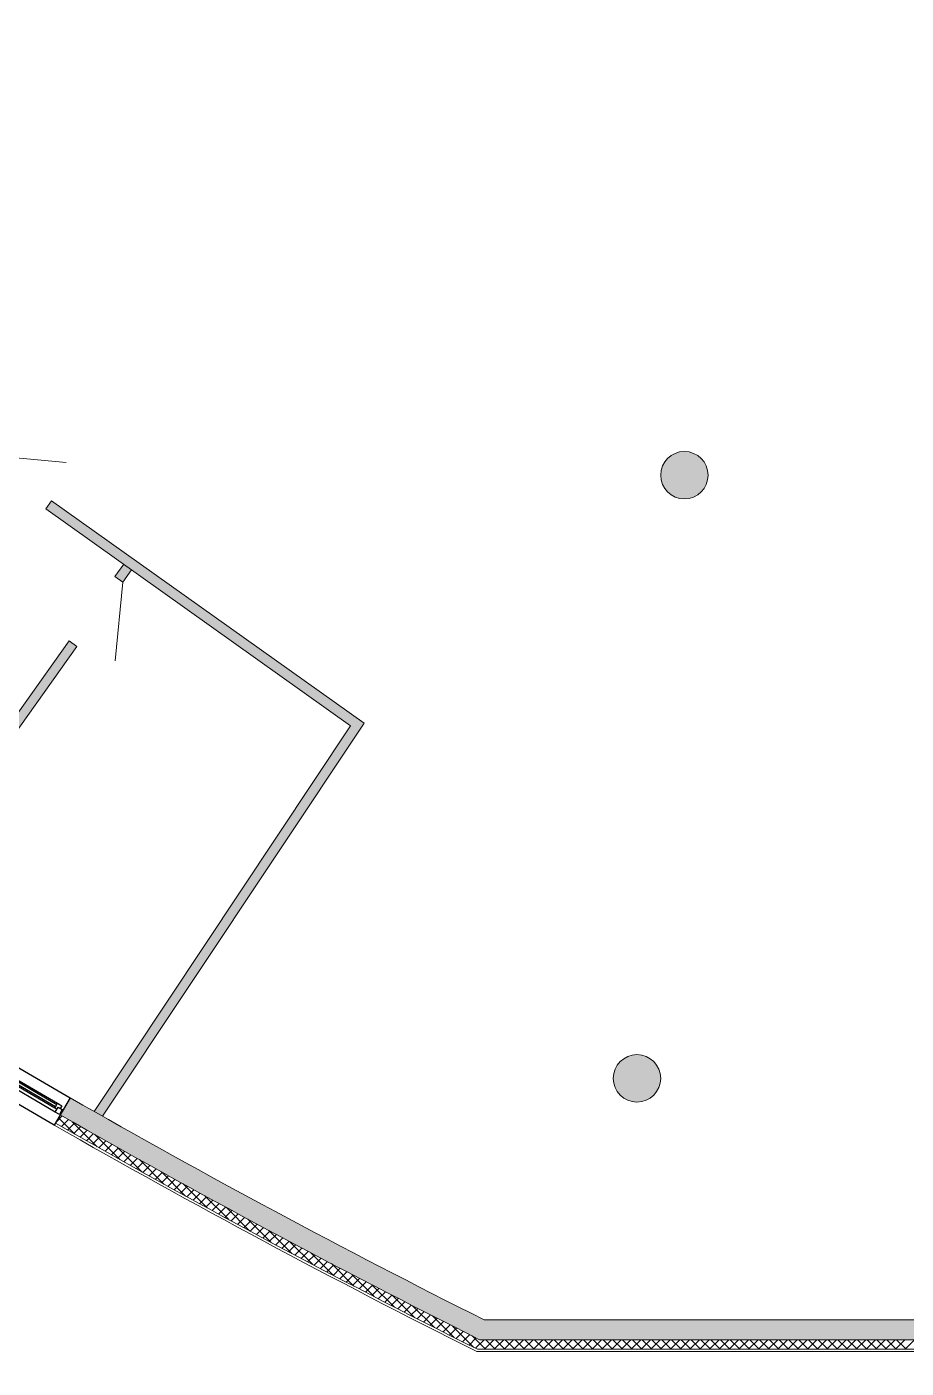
# Model space of a CAD drawing. Header units: millimetres. Extents: x 72919 to 485785, y -53256 to 338519.
# Drawn here: x 208664 to 219787, y 34315 to 51275 of the extents above; entities that cross this region are included whole.
import ezdxf

# ---------------------------------------------------------------- set-up
doc = ezdxf.new("R2010")
doc.units = ezdxf.units.MM
for name, color, linetype, lineweight in [('door', 177, 'Continuous', 9), ('gr', 251, 'Continuous', 40), ('wall', 5, 'Continuous', 40)]:
    doc.layers.add(name, color=color, linetype=linetype, lineweight=lineweight)

# ---------------------------------------------------------------- blocks, each defined once
blk = doc.blocks.new('Откосы  по обваловке')
at = {"layer": 'gr', "lineweight": 18, "flags": 128}
blk.add_lwpolyline([(34957.418, 32843.415), (34951.36, 32861.941), (34949.644, 32867.202), (34948.75, 32870.241, -0.169619), (34952.387, 32922.108, -0.169619)], format="xyb", dxfattribs=at)

msp = doc.modelspace()

# ---------------------------------------------------------------- hatches: boundary and pattern name
at = {"ltscale": 500, "true_color": 0x000000}
h = msp.add_hatch(color=18, dxfattribs=at)
h.dxf.hatch_style = 1
edge = h.paths.add_edge_path()
edge.add_line((207645.8829, 41119.88991), (207567.25287, 41011.66742))
edge.add_arc((207588.0441, 40997.07685), 25.4, 126.041163017, 144.940132715, ccw=False)
edge.add_line((207573.09959, 41017.61515), (209297.13862, 43440.22681))
edge.add_line((209297.13862, 43440.22681), (209199.36863, 43509.80432))
edge.add_line((209199.36863, 43509.80432), (207548.11291, 41189.46742))
edge.add_line((207548.11291, 41189.46742), (207549.74241, 41188.30779))
edge.add_line((207549.74241, 41188.30779), (207564.10815, 41178.08448))
edge.add_line((207564.10815, 41178.08448), (207572.25926, 41172.28379))
edge.add_line((207572.25926, 41172.28379), (207594.98886, 41156.10838))
edge.add_line((207594.98886, 41156.10838), (207606.87446, 41147.65006))
edge.add_line((207606.87446, 41147.65006), (207645.8829, 41119.88991))
h.paths.add_polyline_path([(209987.0535, 44409.69201), (209889.28352, 44479.26952), (209779.01287, 44324.31771), (209876.78286, 44254.74021)], flags=17)
h.paths.add_polyline_path([(208976.15335, 45282.51518), (208903.67678, 45180.67144), (212758.32617, 42437.53018), (209512.50172, 37559.54353), (209623.00508, 37499.97005), (212929.50056, 42469.13613)])
h.paths.add_polyline_path([(206627.20237, 46954.13396), (205098.42014, 44942.60786), (205197.93988, 44866.97175), (206653.42291, 46782.05294), (208088.92688, 45760.48398), (208163.0457, 45861.15902)])
h = msp.add_hatch(color=18, dxfattribs=at)
h.dxf.hatch_style = 1
edge = h.paths.add_edge_path()
edge.add_arc((216981.82697, 45608.34656), 300, 0, 360)
h = msp.add_hatch(color=18, dxfattribs=at)
h.dxf.hatch_style = 1
edge = h.paths.add_edge_path()
edge.add_arc((216381.61488, 37981.92896), 300, 0, 360)
h = msp.add_hatch(color=18, dxfattribs=at)
h.dxf.hatch_style = 1
edge = h.paths.add_edge_path()
edge.add_arc((216381.61488, 37981.92896), 300, 0, 360)
h = msp.add_hatch(color=18, dxfattribs=at)
h.dxf.hatch_style = 1
edge = h.paths.add_edge_path()
edge.add_line((214391.11972, 34674.99944), (214453.87164, 34924.99944))
edge.add_arc((262027.18495, 130026.23548), 106336.56584, 240.2137127251, 243.4240112541, ccw=False)
edge.add_line((209202.76656, 37738.39199), (209084.70141, 37518.02724))
edge.add_arc((263010.43379, 131794.99944), 108610, 240.2307621021, 243.4069618771)
h = msp.add_hatch(color=18, dxfattribs=at)
h.dxf.hatch_style = 1
h.paths.add_polyline_path([(214453.87164, 34924.99944), (214391.11972, 34674.99944), (245480.76167, 34674.99944), (245480.76167, 34924.99944), (245250.76166, 34924.99944), (245250.76166, 36574.99944), (245495.76166, 36574.99944), (245495.76166, 36824.99944), (245000.76166, 36824.99944), (245000.76166, 34924.99944)])

# ---------------------------------------------------------------- linework, layer by layer
at = {"color": 18, "ltscale": 500, "true_color": 0x000000}
for p, q in [((209024.23358, 37553.29255), (207590.17946, 38389.40785)), ((209018.46429, 37602.95859), (207636.24346, 38408.85285)), ((209028.53797, 37620.23635), (207646.31714, 38426.13061)), ((209043.64849, 37646.15299), (207661.42765, 38452.04725)), ((207671.50133, 38469.32501), (209053.72217, 37663.43075))]:
    msp.add_line(p, q, dxfattribs=at)
for points in [[(415650.43379, 180914.99944, 0.4142135624), (336810.43379, 259754.99944), (221610.43379, 259754.99944, 0.4142135624), (142770.43379, 180914.99944), (142770.43379, 104414.99944, 0.4142135624), (221610.43379, 25574.99944), (336810.43379, 25574.99944, 0.4142135624), (415650.43379, 104414.99944)], [(414950.43379, 180914.99944, 0.4142135624), (336810.43379, 259054.99944), (221610.43379, 259054.99944, 0.4142135624), (143470.43379, 180914.99944), (143470.43379, 104414.99944, 0.4142135624), (221610.43379, 26274.99944), (336810.43379, 26274.99944, 0.4142135624), (414950.43379, 104414.99944)]]:
    msp.add_lwpolyline(points, format="xyb", close=True, dxfattribs=at)
msp.add_lwpolyline([(169590.89326, 46106.96395, 0.1815982494), (220836.93977, 26278.82788, 0.1815982494)], format="xyb", dxfattribs=at)
for points in [[(209210.62672, 37734.00668), (209009.15315, 37388.45147), (207454.15471, 38295.08252), (207655.62828, 38640.63772)], [(209076.06686, 37523.07151), (209024.23358, 37553.29255), (209059.49145, 37613.76471), (209111.32473, 37583.54368)]]:
    msp.add_lwpolyline(points, close=True, dxfattribs=at)
msp.add_lwpolyline([(209044.38093, 37587.84807), (209018.46429, 37602.95859), (209053.72217, 37663.43075), (209105.55545, 37633.20971), (209085.40809, 37598.65419)], dxfattribs=at)
at = {"layer": 'door', "ltscale": 100}
for p, q in [((208164.68714, 45859.9909), (209160.18753, 45765.23346)), ((209876.78286, 44254.74021), (209782.02541, 43259.23982))]:
    msp.add_line(p, q, dxfattribs=at)
at = {"layer": 'wall', "color": 18, "lineweight": 18, "ltscale": 0.007407, "true_color": 0x000000}
for p, q in [((212758.32617, 42437.53018), (208903.67678, 45180.67144)), ((209513.68123, 37561.31616), (212758.32617, 42437.53018)), ((209622.69886, 37499.50984), (212929.50056, 42469.13613)), ((209210.62672, 37734.00668), (209084.70141, 37518.02724)), ((245000.76166, 34924.99944), (214450.23712, 34924.99944)), ((214464.16025, 34554.99944), (214296.97159, 34722.18811)), ((214391.11972, 34674.99944), (245485.76167, 34674.99944))]:
    msp.add_line(p, q, dxfattribs=at)
for points in [[(212929.50056, 42469.13613), (208976.15335, 45282.51518), (208903.67678, 45180.67144)], [(209987.0535, 44409.69201), (209876.78286, 44254.74021), (209779.01287, 44324.31771), (209889.28352, 44479.26952)], [(207548.11291, 41189.46742), (209199.36863, 43509.80432), (209297.13862, 43440.22681), (206718.97072, 39817.39721)], [(209416.93469, 37190.82535), (209504.98029, 37278.87095)], [(209495.95612, 37146.10309), (209584.02212, 37234.16909)], [(209838.56415, 36953.20918), (209523.23277, 37268.54057)], [(209733.3545, 37012.27041), (209821.48217, 37100.39809)], [(210289.23799, 36701.9481), (210377.51225, 36790.22235)], [(210608.11798, 36525.85334), (210696.47769, 36614.21305)], [(210687.97842, 36481.97009), (210776.35969, 36570.35136)], [(211007.98313, 36307.00006), (211096.45142, 36395.46834)], [(211168.32386, 36219.85341), (211256.83612, 36308.36567)], [(211752.91473, 35905.06441), (211458.80335, 36199.17579)], [(211570.16529, 36002.97641), (211658.78888, 36091.6)], [(211650.70356, 35959.771), (211739.34966, 36048.41709)], [(211973.42473, 35787.51741), (212062.16164, 35876.25432)], [(212541.56176, 35487.64845), (212255.28802, 35773.92218)], [(212800.61741, 35352.33648), (212516.81608, 35636.13781)], [(212540.38057, 35488.26745), (212629.27952, 35577.1664)], [(213057.84103, 35218.85654), (212776.44713, 35500.25044)], [(212947.06563, 35276.23407), (213036.08278, 35365.25122)], [(213191.76603, 35149.70342), (213280.85509, 35238.79248)], [(213273.44801, 35107.64171), (213362.5612, 35196.7549)], [(213436.985, 35023.69132), (213526.14671, 35112.85304)], [(213818.96708, 34828.96156), (213544.43255, 35103.49608)], [(213846.83907, 34814.82696), (213936.12356, 34904.11145)], [(214011.18634, 34731.68686), (214100.52053, 34821.02105)], [(214258.14307, 34607.41253), (214347.55245, 34696.82191)], [(214391.11972, 34674.99944), (245485.76167, 34674.99944)], [(214453.21736, 34554.99944), (214573.21736, 34674.99944)], [(214587.90394, 34554.99944), (214467.90394, 34674.99944)], [(214711.64763, 34554.99944), (214591.64763, 34674.99944)], [(214700.70473, 34554.99944), (214820.70473, 34674.99944)], [(214835.39131, 34554.99944), (214715.39131, 34674.99944)], [(214824.44842, 34554.99944), (214944.44842, 34674.99944)], [(214959.135, 34554.99944), (214839.135, 34674.99944)], [(214948.19211, 34554.99944), (215068.19211, 34674.99944)], [(215082.87869, 34554.99944), (214962.87869, 34674.99944)], [(215071.93579, 34554.99944), (215191.93579, 34674.99944)], [(215330.36606, 34554.99944), (215210.36606, 34674.99944)], [(215319.42317, 34554.99944), (215439.42317, 34674.99944)], [(215454.10975, 34554.99944), (215334.10975, 34674.99944)], [(215443.16685, 34554.99944), (215563.16685, 34674.99944)], [(215577.85343, 34554.99944), (215457.85343, 34674.99944)], [(215566.91054, 34554.99944), (215686.91054, 34674.99944)], [(215690.65423, 34554.99944), (215810.65423, 34674.99944)], [(215825.34081, 34554.99944), (215705.34081, 34674.99944)], [(215814.39791, 34554.99944), (215934.39791, 34674.99944)], [(215949.08449, 34554.99944), (215829.08449, 34674.99944)], [(216072.82818, 34554.99944), (215952.82818, 34674.99944)], [(216061.88529, 34554.99944), (216181.88529, 34674.99944)], [(216196.57187, 34554.99944), (216076.57187, 34674.99944)], [(216185.62897, 34554.99944), (216305.62897, 34674.99944)], [(216309.37266, 34554.99944), (216429.37266, 34674.99944)], [(216444.05924, 34554.99944), (216324.05924, 34674.99944)], [(216433.11635, 34554.99944), (216553.11635, 34674.99944)], [(216567.80293, 34554.99944), (216447.80293, 34674.99944)], [(216556.86003, 34554.99944), (216676.86003, 34674.99944)], [(216680.60372, 34554.99944), (216800.60372, 34674.99944)], [(216815.2903, 34554.99944), (216695.2903, 34674.99944)], [(216804.34741, 34554.99944), (216924.34741, 34674.99944)], [(216928.09109, 34554.99944), (217048.09109, 34674.99944)], [(217175.57847, 34554.99944), (217295.57847, 34674.99944)], [(217310.26505, 34554.99944), (217190.26505, 34674.99944)], [(217434.00873, 34554.99944), (217314.00873, 34674.99944)], [(217423.06584, 34554.99944), (217543.06584, 34674.99944)], [(217557.75242, 34554.99944), (217437.75242, 34674.99944)], [(217546.80953, 34554.99944), (217666.80953, 34674.99944)], [(217681.49611, 34554.99944), (217561.49611, 34674.99944)], [(217794.2969, 34554.99944), (217914.2969, 34674.99944)], [(217918.04059, 34554.99944), (218038.04059, 34674.99944)], [(218052.72717, 34554.99944), (217932.72717, 34674.99944)], [(218041.78427, 34554.99944), (218161.78427, 34674.99944)], [(218165.52796, 34554.99944), (218285.52796, 34674.99944)], [(218300.21454, 34554.99944), (218180.21454, 34674.99944)], [(218289.27165, 34554.99944), (218409.27165, 34674.99944)], [(218423.95823, 34554.99944), (218303.95823, 34674.99944)], [(218413.01533, 34554.99944), (218533.01533, 34674.99944)], [(218536.75902, 34554.99944), (218656.75902, 34674.99944)], [(218671.4456, 34554.99944), (218551.4456, 34674.99944)], [(218660.50271, 34554.99944), (218780.50271, 34674.99944)], [(218784.24639, 34554.99944), (218904.24639, 34674.99944)], [(218918.93297, 34554.99944), (218798.93297, 34674.99944)], [(219042.67666, 34554.99944), (218922.67666, 34674.99944)], [(219155.47745, 34554.99944), (219275.47745, 34674.99944)], [(219290.16404, 34554.99944), (219170.16404, 34674.99944)], [(219279.22114, 34554.99944), (219399.22114, 34674.99944)], [(219537.65141, 34554.99944), (219417.65141, 34674.99944)], [(219526.70851, 34554.99944), (219646.70851, 34674.99944)], [(219661.3951, 34554.99944), (219541.3951, 34674.99944)], [(219650.4522, 34554.99944), (219770.4522, 34674.99944)], [(245485.76167, 34524.99944), (214355.68376, 34524.99944)], [(245485.76167, 34554.99944), (214362.76889, 34554.99944)]]:
    msp.add_lwpolyline(points, dxfattribs=at)
at = {"layer": 'wall', "color": 18, "lineweight": 18, "ltscale": 0.007407, "true_color": 0x000000, "extrusion": (0.868032, -0.496508, 0), "elevation": 162864.24349}
for points in [[(136259.07802, 0), (136379.07802, 0)], [(136229.07802, 0), (136259.07802, 0)]]:
    msp.add_lwpolyline(points, dxfattribs=at)
at = {"layer": 'wall', "color": 18, "lineweight": 18, "ltscale": 0.007407, "true_color": 0x000000, "extrusion": (0.707107, -0.707107, 0)}
for points, elevation in [([(174268.71731, 0), (174382.3049, 0)], 121344.74981), ([(174281.79276, 0), (174406.19366, 0)], 121432.24981), ([(174305.73163, 0), (174430.16096, 0)], 121519.74981), ([(174329.74899, 0), (174454.20687, 0)], 121607.24981), ([(174353.84491, 0), (174478.33143, 0)], 121694.74981), ([(174426.60448, 0), (174551.17758, 0)], 121957.24981), ([(174451.01513, 0), (174575.6173, 0)], 122044.74981), ([(174500.07295, 0), (174624.73359, 0)], 122219.74981), ([(174524.72023, 0), (174649.41027, 0)], 122307.24981), ([(174549.4465, 0), (174674.16604, 0)], 122394.74981), ([(174574.25181, 0), (174699.00097, 0)], 122482.24981), ([(174599.13623, 0), (174723.9151, 0)], 122569.74981), ([(174624.09979, 0), (174748.9085, 0)], 122657.24981), ([(174674.26463, 0), (174799.13333, 0)], 122832.24981), ([(174699.46601, 0), (174824.36487, 0)], 122919.74981), ([(174724.74678, 0), (174849.6759, 0)], 123007.24981), ([(174801.06596, 0), (174926.08655, 0)], 123269.74981), ([(174826.66485, 0), (174951.71614, 0)], 123357.24981), ([(174852.34341, 0), (174977.42552, 0)], 123444.74981), ([(174903.93979, 0), (175029.08388, 0)], 123619.74981), ([(174955.85559, 0), (175081.06209, 0)], 123794.74981), ([(174981.93342, 0), (175107.1713, 0)], 123882.24981), ([(175008.09128, 0), (175133.36064, 0)], 123969.74981), ([(175034.32923, 0), (175159.6302, 0)], 124057.24981), ([(175113.52425, 0), (175238.9207, 0)], 124319.74981), ([(175140.08318, 0), (175265.51168, 0)], 124407.24981), ([(175166.72251, 0), (175292.18318, 0)], 124494.74981), ([(175220.24261, 0), (175345.76795, 0)], 124669.74981), ([(175247.1235, 0), (175372.68135, 0)], 124757.24981), ([(175274.08505, 0), (175399.67552, 0)], 124844.74981), ([(175301.1273, 0), (175426.7505, 0)], 124932.24981), ([(175328.25032, 0), (175453.90638, 0)], 125019.74981), ([(175355.45418, 0), (175481.14321, 0)], 125107.24981), ([(175410.10466, 0), (175535.85997, 0)], 125282.24981), ([(175437.55141, 0), (175563.34003, 0)], 125369.74981), ([(175465.07925, 0), (175590.9013, 0)], 125457.24981), ([(175492.68825, 0), (175618.54385, 0)], 125544.74981), ([(175548.14997, 0), (175674.07302, 0)], 125719.74981), ([(175576.00283, 0), (175701.95977, 0)], 125807.24981), ([(175660.05016, 0), (175786.1095, 0)], 126069.74981), ([(175716.48969, 0), (175842.61789, 0)], 126244.74981), ([(175744.83204, 0), (175870.99485, 0)], 126332.24981), ([(175773.25621, 0), (175899.45374, 0)], 126419.74981), ([(175801.76227, 0), (175927.99464, 0)], 126507.24981), ([(175859.0203, 0), (175985.32272, 0)], 126682.24981), ([(176003.60312, 0), (176157.6043, 0)], 127119.74981), ([(176162.89867, 0), (176332.6043, 0)], 127294.74981), ([(176600.39867, 0), (176770.1043, 0)], 127732.24981), ([(177125.39867, 0), (177295.1043, 0)], 128257.24981), ([(177912.89867, 0), (178082.6043, 0)], 129044.74981), ([(178087.89867, 0), (178257.6043, 0)], 129219.74981), ([(178350.39867, 0), (178520.1043, 0)], 129482.24981), ([(179225.39867, 0), (179395.1043, 0)], 130357.24981), ([(179312.89867, 0), (179482.6043, 0)], 130444.74981), ([(179575.39867, 0), (179745.1043, 0)], 130707.24981), ([(179837.89867, 0), (180007.6043, 0)], 130969.74981)]:
    msp.add_lwpolyline(points, dxfattribs=dict(at, elevation=elevation))
at = {"layer": 'wall', "color": 18, "lineweight": 18, "ltscale": 0.007407, "true_color": 0x000000, "extrusion": (-0.707107, -0.707107, 0)}
for points, elevation in [([(121619.56807, 0), (121327.21037, 0)], -174333.13647), ([(122863.08455, 0), (122426.38719, 0)], -174683.13647), ([(123165.38234, 0), (122733.09311, 0)], -174770.63647), ([(123760.38778, 0), (123336.51828, 0)], -174945.63647), ([(124053.2779, 0), (123633.43287, 0)], -175033.13647), ([(124630.25718, 0), (124218.11927, 0)], -175208.13647), ([(124914.50438, 0), (124506.05959, 0)], -175295.63647), ([(126024.89474, 0), (125630.26032, 0)], -175645.63647), ([(126296.17321, 0), (125904.77117, 0)], -175733.13647), ([(126831.5721, 0), (126446.39574, 0)], -175908.13647), ([(127095.8042, 0), (126713.62754, 0)], -175995.63647), ([(127739.98761, 0), (127570.28198, 0)], -176608.13647), ([(128089.98761, 0), (127920.28198, 0)], -176958.13647), ([(128527.48761, 0), (128357.78198, 0)], -177395.63647), ([(128789.98761, 0), (128620.28198, 0)], -177658.13647), ([(128964.98761, 0), (128795.28198, 0)], -177833.13647), ([(129052.48761, 0), (128882.78198, 0)], -177920.63647), ([(129839.98761, 0), (129670.28198, 0)], -178708.13647), ([(130277.48761, 0), (130107.78198, 0)], -179145.63647), ([(130714.98761, 0), (130545.28198, 0)], -179583.13647)]:
    msp.add_lwpolyline(points, dxfattribs=dict(at, elevation=elevation))
at = {"layer": 'wall', "color": 18, "lineweight": 18, "ltscale": 0.007407, "true_color": 0x000000, "extrusion": (0.707107, 0.707107, 0)}
for points, elevation in [([(-121935.8144, 0), (-121485.01205, 0)], 174420.63647), ([(-122557.46056, 0), (-122116.21353, 0)], 174595.63647), ([(-123464.45225, 0), (-123036.43675, 0)], 174858.13647), ([(-129139.98761, 0), (-128970.28198, 0)], 178008.13647), ([(-129577.48761, 0), (-129407.78198, 0)], 178445.63647), ([(-129664.98761, 0), (-129495.28198, 0)], 178533.13647), ([(-130102.48761, 0), (-129932.78198, 0)], 178970.63647), ([(-130539.98761, 0), (-130370.28198, 0)], 179408.13647), ([(-130977.48761, 0), (-130807.78198, 0)], 179845.63647)]:
    msp.add_lwpolyline(points, dxfattribs=dict(at, elevation=elevation))
at = {"layer": 'wall', "color": 18, "lineweight": 18, "ltscale": 0.007407, "true_color": 0x000000, "extrusion": (-0.707107, 0.707107, 0)}
for points, elevation in [([(-175916.60668, 0), (-176042.97963, 0)], -126857.24981), ([(-175945.52318, 0), (-176071.93157, 0)], -126944.74981)]:
    msp.add_lwpolyline(points, dxfattribs=dict(at, elevation=elevation))
at = {"layer": 'wall', "color": 18, "lineweight": 18, "ltscale": 0.007407, "true_color": 0x000000}
for centre in [(216981.86708, 45605.35012), (216381.65499, 37978.93252), (216381.65499, 37978.93252)]:
    msp.add_circle(centre, 300, dxfattribs=at)
for centre, radius, start, end in [((263010.43379, 131794.99944), 108360, 240.2318575337, 243.3757409985), ((263010.43378, 131794.99944), 108610, 240.2307621149, 243.4069618613), ((263010.43379, 131794.99944), 108610, 240.2307621149, 243.4069618613), ((263010.43378, 131794.99944), 108730, 240.2307621149, 243.4219097164)]:
    msp.add_arc(centre, radius, start, end, dxfattribs=at)
at = {"layer": 'wall', "color": 18, "lineweight": 18, "ltscale": 0.007407, "true_color": 0x000000, "extrusion": (0, 0, -1)}
for radius, start in [(108760, 296.5743572493), (108730, 296.5780902836)]:
    msp.add_arc((-263010.43378, 131794.99944), radius, start, 299.7692378851, dxfattribs=at)

# ---------------------------------------------------------------- block references
at = {"layer": 'wall', "color": 18, "lineweight": 18, "ltscale": 0.007407, "true_color": 0x000000, "xscale": 999.9999999999999, "yscale": 999.9999999999999, "zscale": 999.9999999999999, "rotation": 71.89262594900111}
msp.add_blockref('Откосы  по обваловке', (20598007.21244, -43408295.21277), dxfattribs=at)

doc.saveas('drawing.dxf')
